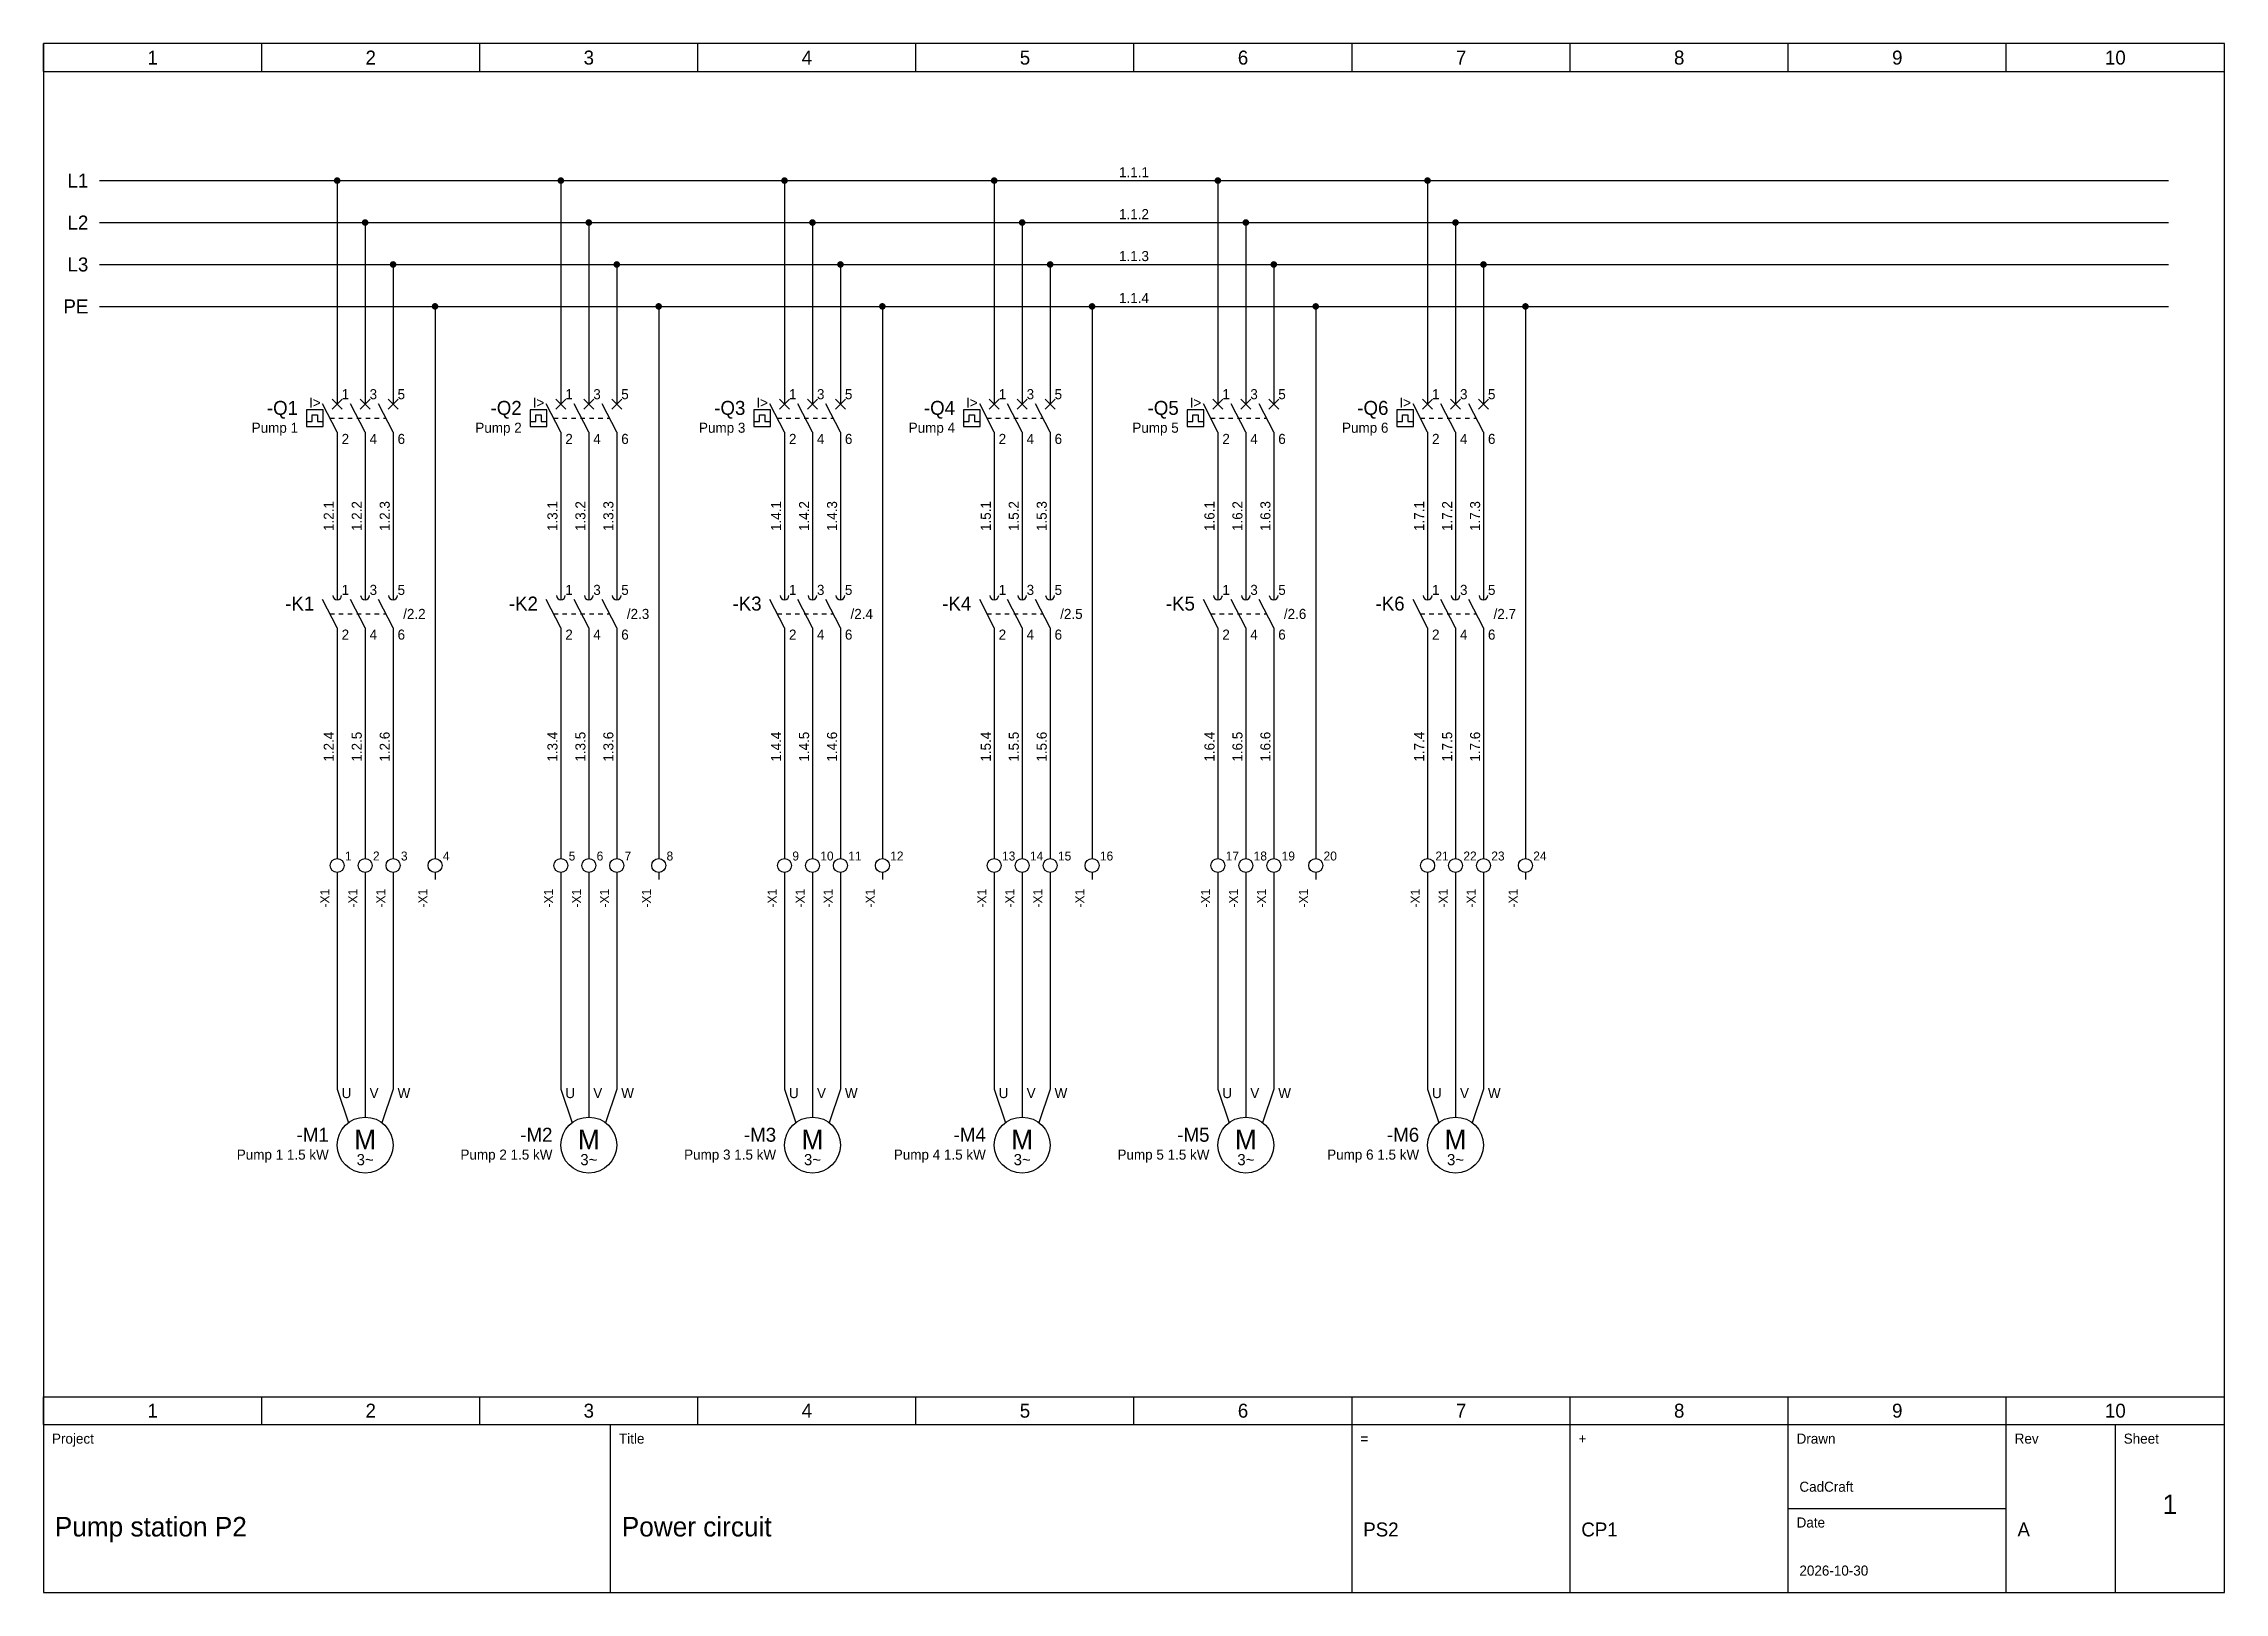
# Paper-space layout 'Sheet 1' of a CAD drawing. Header units: millimetres. Extents: x 20 to 410, y 10 to 287.
import ezdxf
from ezdxf.enums import TextEntityAlignment as Align

# ---------------------------------------------------------------- set-up
doc = ezdxf.new("R2010")
doc.units = ezdxf.units.MM
for name, color, linetype in [('EL-FRAME', 7, 'Continuous'), ('EL-SYMBOL', 7, 'Continuous'), ('EL-TEXT', 7, 'Continuous'), ('EL-WIRE', 7, 'Continuous'), ('EL-WIRE-L', 7, 'Continuous'), ('EL-WIRE-PE', 7, 'Continuous'), ('EL-WIRENO', 7, 'Continuous')]:
    doc.layers.add(name, color=color, linetype=linetype)

# ---------------------------------------------------------------- blocks, each defined once
blk = doc.blocks.new('EL_FRAME_A3')
for p, q in [((20, 282), (20, 287)), ((59, 282), (59, 287)), ((98, 282), (98, 287)), ((137, 282), (137, 287)), ((176, 282), (176, 287)), ((215, 282), (215, 287)), ((254, 282), (254, 287)), ((293, 282), (293, 287)), ((332, 282), (332, 287)), ((371, 282), (371, 287)), ((410, 282), (410, 287)), ((20, 282), (410, 282)), ((20, 45), (410, 45)), ((20, 40), (20, 45)), ((59, 40), (59, 45)), ((98, 40), (98, 45)), ((137, 40), (137, 45)), ((176, 40), (176, 45)), ((215, 40), (215, 45)), ((254, 40), (254, 45)), ((293, 40), (293, 45)), ((332, 40), (332, 45)), ((371, 40), (371, 45)), ((410, 40), (410, 45)), ((20, 40), (410, 40)), ((121.4, 10), (121.4, 40)), ((254, 10), (254, 40)), ((293, 10), (293, 40)), ((332, 10), (332, 40)), ((371, 10), (371, 40)), ((390.5, 10), (390.5, 40)), ((332, 25), (371, 25))]:
    blk.add_line(p, q)
at = {"flags": 128}
blk.add_lwpolyline([(20, 10), (410, 10), (410, 287), (20, 287)], close=True, dxfattribs=at)
for s, p in [('1', (39.5, 284.5)), ('2', (78.5, 284.5)), ('3', (117.5, 284.5)), ('4', (156.5, 284.5)), ('5', (195.5, 284.5)), ('6', (234.5, 284.5)), ('7', (273.5, 284.5)), ('8', (312.5, 284.5)), ('9', (351.5, 284.5)), ('10', (390.5, 284.5)), ('1', (39.5, 42.5)), ('2', (78.5, 42.5)), ('3', (117.5, 42.5)), ('4', (156.5, 42.5)), ('5', (195.5, 42.5)), ('6', (234.5, 42.5)), ('7', (273.5, 42.5)), ('8', (312.5, 42.5)), ('9', (351.5, 42.5)), ('10', (390.5, 42.5))]:
    blk.add_text(s, height=2.5).set_placement(p, align=Align.MIDDLE_CENTER)
for s, p in [('Project', (21.5, 37.5)), ('Title', (122.9, 37.5)), ('=', (255.5, 37.5)), ('+', (294.5, 37.5)), ('Drawn', (333.5, 37.5)), ('Rev', (372.5, 37.5)), ('Sheet', (392, 37.5)), ('Date', (333.5, 22.5))]:
    blk.add_text(s, height=1.8).set_placement(p, align=Align.MIDDLE_LEFT)
for tag, p, height in [('DRAWN', (334, 28), 1.8), ('PROJECT', (22, 20), 3.5), ('TITLE', (123.4, 20), 3.5), ('PLANT', (256, 20), 2.5), ('LOC', (295, 20), 2.5), ('REV', (373, 20), 2.5), ('DATE', (334, 13), 1.8)]:
    blk.add_attdef(tag, p, '', height=height)
for tag, height, p in [('SHEET', 3.5, (400.25, 24)), ('SHEETS', 1.8, (400.25, 16))]:
    blk.add_attdef(tag, text='', height=height).set_placement(p, align=Align.CENTER)
at = {"flags": 3}
blk.add_attdef('EL', (0, 0), '', height=1, dxfattribs=at)
blk = doc.blocks.new('EL_IEC_BREAKER_MOTOR')
for p, q in [((-5, 5), (-5, 2.5)), ((0, 5), (0, 2.5)), ((5, 5), (5, 2.5)), ((-5, -2.5), (-7.6, 2.6)), ((-6.3, 0), (-5.5, 0)), ((-5.9, 1.6), (-4.1, 3.4)), ((-5.9, 3.4), (-4.1, 1.6)), ((-4.7, 0), (-3.9, 0)), ((-3.1, 0), (-2.3, 0)), ((0, -2.5), (-2.6, 2.6)), ((-1.5, 0), (-0.7, 0)), ((-0.9, 1.6), (0.9, 3.4)), ((-0.9, 3.4), (0.9, 1.6)), ((0.1, 0), (0.9, 0)), ((1.7, 0), (2.5, 0)), ((5, -2.5), (2.4, 2.6)), ((3.3, 0), (3.7, 0)), ((4.1, 1.6), (5.9, 3.4)), ((4.1, 3.4), (5.9, 1.6)), ((-5, -2.5), (-5, -5)), ((0, -2.5), (0, -5)), ((5, -2.5), (5, -5))]:
    blk.add_line(p, q)
at = {"flags": 128}
blk.add_lwpolyline([(-10.5, -1.5), (-7.5, -1.5), (-7.5, 1.5), (-10.5, 1.5)], close=True, dxfattribs=at)
blk.add_lwpolyline([(-10.5, -0.6), (-9.5, -0.6), (-9.5, 0.6), (-8.5, 0.6), (-8.5, -0.6), (-7.5, -0.6)], dxfattribs=at)
blk.add_text('I>', height=1.8).set_placement((-9, 2.8), align=Align.MIDDLE_CENTER)
for tag, p in [('P1', (-4.2, 3.4)), ('P3', (0.8, 3.4)), ('P5', (5.8, 3.4)), ('P2', (-4.2, -4.6)), ('P4', (0.8, -4.6)), ('P6', (5.8, -4.6))]:
    blk.add_attdef(tag, p, '', height=1.8)
for tag, height, p in [('TAG', 2.5, (-12, 0.6)), ('DESC', 1.8, (-12, -2.6))]:
    blk.add_attdef(tag, text='', height=height).set_placement(p, align=Align.RIGHT)
at = {"flags": 3}
blk.add_attdef('EL', (0, 0), '', height=1, dxfattribs=at)
at = {"flags": 1}
for tag in ['ORDER', 'FUNC', 'PART', 'MFR', 'LOC']:
    blk.add_attdef(tag, text='', height=1.8, dxfattribs=at).set_placement((-12, -5), align=Align.RIGHT)
blk = doc.blocks.new('EL_IEC_CONTACT_MAIN_3P')
for p, q in [((-5, 5), (-5, 2.5)), ((0, 5), (0, 2.5)), ((5, 5), (5, 2.5)), ((-5, -2.5), (-7.6, 2.6)), ((-6.3, 0), (-5.5, 0)), ((-4.7, 0), (-3.9, 0)), ((-3.1, 0), (-2.3, 0)), ((0, -2.5), (-2.6, 2.6)), ((-1.5, 0), (-0.7, 0)), ((0.1, 0), (0.9, 0)), ((1.7, 0), (2.5, 0)), ((5, -2.5), (2.4, 2.6)), ((3.3, 0), (3.7, 0)), ((-5, -2.5), (-5, -5)), ((0, -2.5), (0, -5)), ((5, -2.5), (5, -5))]:
    blk.add_line(p, q)
for centre in [(-5, 3.3), (0, 3.3), (5, 3.3)]:
    blk.add_arc(centre, 0.8, 180, 0)
for tag, p in [('P1', (-4.2, 3.4)), ('P3', (0.8, 3.4)), ('P5', (5.8, 3.4)), ('XREF', (6.8, -0.9)), ('P2', (-4.2, -4.6)), ('P4', (0.8, -4.6)), ('P6', (5.8, -4.6))]:
    blk.add_attdef(tag, p, '', height=1.8)
for tag, height, p in [('TAG', 2.5, (-9.1, 0.6)), ('DESC', 1.8, (-9.1, -2.6))]:
    blk.add_attdef(tag, text='', height=height).set_placement(p, align=Align.RIGHT)
at = {"flags": 3}
blk.add_attdef('EL', (0, 0), '', height=1, dxfattribs=at)
at = {"flags": 1}
for tag in ['ORDER', 'FUNC', 'PART', 'MFR', 'LOC']:
    blk.add_attdef(tag, text='', height=1.8, dxfattribs=at).set_placement((-9.1, -5), align=Align.RIGHT)
blk = doc.blocks.new('EL_IEC_TERMINAL')
for p, q in [((0, 2.5), (0, 1.25)), ((0, -1.25), (0, -2.5))]:
    blk.add_line(p, q)
blk.add_circle((0, 0), 1.25)
for tag, p, height, flags in [('EL', (0, 0), 1, 3), ('P2', (0.8, -2.1), 1.8, 1)]:
    blk.add_attdef(tag, p, '', height=height, dxfattribs=dict(flags=flags))
blk.add_attdef('P1', (1.4, 0.9), '', height=1.6)
at = {"flags": 1}
for tag in ['ORDER', 'FUNC', 'PART', 'MFR', 'LOC']:
    blk.add_attdef(tag, text='', height=1.8, dxfattribs=at).set_placement((-3, -5), align=Align.RIGHT)
blk.add_attdef('DESC', text='', height=1.8).set_placement((-3, -2.6), align=Align.RIGHT)
blk.add_attdef('TAG', (-1.4, -7.5), '', height=1.6, rotation=90)
blk = doc.blocks.new('EL_IEC_MOTOR_3PH')
for p, q in [((-5, 10), (-3, 4)), ((0, 10), (0, 5)), ((5, 10), (3, 4))]:
    blk.add_line(p, q)
blk.add_circle((0, 0), 5)
for s, height, p in [('M', 3.5, (0, 1)), ('3~', 2, (0, -2.6))]:
    blk.add_text(s, height=height).set_placement(p, align=Align.MIDDLE_CENTER)
for tag, p in [('P1', (-4.2, 8.4)), ('P2', (0.8, 8.4)), ('P3', (5.8, 8.4))]:
    blk.add_attdef(tag, p, '', height=1.8)
for tag, height, p in [('TAG', 2.5, (-6.5, 0.6)), ('DESC', 1.8, (-6.5, -2.6))]:
    blk.add_attdef(tag, text='', height=height).set_placement(p, align=Align.RIGHT)
at = {"flags": 3}
blk.add_attdef('EL', (0, 0), '', height=1, dxfattribs=at)
at = {"flags": 1}
for tag in ['ORDER', 'FUNC', 'PART', 'MFR', 'LOC']:
    blk.add_attdef(tag, text='', height=1.8, dxfattribs=at).set_placement((-6.5, -5), align=Align.RIGHT)
blk = doc.blocks.new('EL_DOT')
blk.add_hatch(color=256).paths.add_polyline_path([(0.6, 0), (0.55, 0.23), (0.42, 0.42), (0.23, 0.55), (0, 0.6), (-0.23, 0.55), (-0.42, 0.42), (-0.55, 0.23), (-0.6, 0), (-0.55, -0.23), (-0.42, -0.42), (-0.23, -0.55), (0, -0.6), (0.23, -0.55), (0.42, -0.42), (0.55, -0.23)])
at = {"flags": 3}
blk.add_attdef('EL', (0, 0), '', height=1, dxfattribs=at)
blk = doc.blocks.new('EL_WIRENO')
blk.add_attdef('WIRENO', text='', height=1.8).set_placement((0, 0.6), align=Align.CENTER)
for tag, flags in [('LOCK', 1), ('EL', 3)]:
    blk.add_attdef(tag, (0, 0), '', height=1, dxfattribs=dict(flags=flags))

psp = doc.layouts.new('Sheet 1')

# ---------------------------------------------------------------- linework, layer by layer
at = {"layer": 'EL-WIRE'}
for p, q in [((72.5, 262.5), (72.5, 225)), ((112.5, 262.5), (112.5, 225)), ((152.5, 262.5), (152.5, 225)), ((190, 262.5), (190, 225)), ((230, 262.5), (230, 225)), ((267.5, 262.5), (267.5, 225)), ((77.5, 255), (77.5, 225)), ((117.5, 255), (117.5, 225)), ((157.5, 255), (157.5, 225)), ((195, 255), (195, 225)), ((235, 255), (235, 225)), ((272.5, 255), (272.5, 225)), ((82.5, 247.5), (82.5, 225)), ((122.5, 247.5), (122.5, 225)), ((162.5, 247.5), (162.5, 225)), ((200, 247.5), (200, 225)), ((240, 247.5), (240, 225)), ((277.5, 247.5), (277.5, 225)), ((90, 240), (90, 142.5)), ((130, 240), (130, 142.5)), ((170, 240), (170, 142.5)), ((207.5, 240), (207.5, 142.5)), ((247.5, 240), (247.5, 142.5)), ((285, 240), (285, 142.5)), ((72.5, 215), (72.5, 190)), ((77.5, 215), (77.5, 190)), ((82.5, 215), (82.5, 190)), ((112.5, 215), (112.5, 190)), ((117.5, 215), (117.5, 190)), ((122.5, 215), (122.5, 190)), ((152.5, 215), (152.5, 190)), ((157.5, 215), (157.5, 190)), ((162.5, 215), (162.5, 190)), ((190, 215), (190, 190)), ((195, 215), (195, 190)), ((200, 215), (200, 190)), ((230, 215), (230, 190)), ((235, 215), (235, 190)), ((240, 215), (240, 190)), ((267.5, 215), (267.5, 190)), ((272.5, 215), (272.5, 190)), ((277.5, 215), (277.5, 190)), ((72.5, 180), (72.5, 142.5)), ((77.5, 180), (77.5, 142.5)), ((82.5, 180), (82.5, 142.5)), ((112.5, 180), (112.5, 142.5)), ((117.5, 180), (117.5, 142.5)), ((122.5, 180), (122.5, 142.5)), ((152.5, 180), (152.5, 142.5)), ((157.5, 180), (157.5, 142.5)), ((162.5, 180), (162.5, 142.5)), ((190, 180), (190, 142.5)), ((195, 180), (195, 142.5)), ((200, 180), (200, 142.5)), ((230, 180), (230, 142.5)), ((235, 180), (235, 142.5)), ((240, 180), (240, 142.5)), ((267.5, 180), (267.5, 142.5)), ((272.5, 180), (272.5, 142.5)), ((277.5, 180), (277.5, 142.5)), ((72.5, 137.5), (72.5, 100)), ((77.5, 137.5), (77.5, 100)), ((82.5, 137.5), (82.5, 100)), ((112.5, 137.5), (112.5, 100)), ((117.5, 137.5), (117.5, 100)), ((122.5, 137.5), (122.5, 100)), ((152.5, 137.5), (152.5, 100)), ((157.5, 137.5), (157.5, 100)), ((162.5, 137.5), (162.5, 100)), ((190, 137.5), (190, 100)), ((195, 137.5), (195, 100)), ((200, 137.5), (200, 100)), ((230, 137.5), (230, 100)), ((235, 137.5), (235, 100)), ((240, 137.5), (240, 100)), ((267.5, 137.5), (267.5, 100)), ((272.5, 137.5), (272.5, 100)), ((277.5, 137.5), (277.5, 100))]:
    psp.add_line(p, q, dxfattribs=at)
at = {"layer": 'EL-WIRE-L'}
for p, q in [((30, 262.5), (400, 262.5)), ((30, 255), (400, 255)), ((30, 247.5), (400, 247.5))]:
    psp.add_line(p, q, dxfattribs=at)
at = {"layer": 'EL-WIRE-PE'}
psp.add_line((30, 240), (400, 240), dxfattribs=at)

# ---------------------------------------------------------------- block references
at = {"layer": 'EL-FRAME'}
psp.add_blockref('EL_FRAME_A3', (0, 0), dxfattribs=at).add_auto_attribs({'PROJECT': 'Pump station P2', 'TITLE': 'Power circuit', 'PLANT': 'PS2', 'LOC': 'CP1', 'DRAWN': 'CadCraft', 'DATE': '2026-10-30', 'REV': 'A', 'SHEET': '1'})
at = {"layer": 'EL-SYMBOL'}
for name, p, values in [('EL_IEC_BREAKER_MOTOR', (77.5, 220), {'TAG': '-Q1', 'DESC': 'Pump 1', 'P1': '1', 'P2': '2', 'P3': '3', 'P4': '4', 'P5': '5', 'P6': '6'}), ('EL_IEC_BREAKER_MOTOR', (117.5, 220), {'TAG': '-Q2', 'DESC': 'Pump 2', 'P1': '1', 'P2': '2', 'P3': '3', 'P4': '4', 'P5': '5', 'P6': '6'}), ('EL_IEC_BREAKER_MOTOR', (157.5, 220), {'TAG': '-Q3', 'DESC': 'Pump 3', 'P1': '1', 'P2': '2', 'P3': '3', 'P4': '4', 'P5': '5', 'P6': '6'}), ('EL_IEC_BREAKER_MOTOR', (195, 220), {'TAG': '-Q4', 'DESC': 'Pump 4', 'P1': '1', 'P2': '2', 'P3': '3', 'P4': '4', 'P5': '5', 'P6': '6'}), ('EL_IEC_BREAKER_MOTOR', (235, 220), {'TAG': '-Q5', 'DESC': 'Pump 5', 'P1': '1', 'P2': '2', 'P3': '3', 'P4': '4', 'P5': '5', 'P6': '6'}), ('EL_IEC_BREAKER_MOTOR', (272.5, 220), {'TAG': '-Q6', 'DESC': 'Pump 6', 'P1': '1', 'P2': '2', 'P3': '3', 'P4': '4', 'P5': '5', 'P6': '6'}), ('EL_IEC_CONTACT_MAIN_3P', (77.5, 185), {'TAG': '-K1', 'P1': '1', 'P2': '2', 'P3': '3', 'P4': '4', 'P5': '5', 'P6': '6', 'XREF': '/2.2'}), ('EL_IEC_CONTACT_MAIN_3P', (117.5, 185), {'TAG': '-K2', 'P1': '1', 'P2': '2', 'P3': '3', 'P4': '4', 'P5': '5', 'P6': '6', 'XREF': '/2.3'}), ('EL_IEC_CONTACT_MAIN_3P', (157.5, 185), {'TAG': '-K3', 'P1': '1', 'P2': '2', 'P3': '3', 'P4': '4', 'P5': '5', 'P6': '6', 'XREF': '/2.4'}), ('EL_IEC_CONTACT_MAIN_3P', (195, 185), {'TAG': '-K4', 'P1': '1', 'P2': '2', 'P3': '3', 'P4': '4', 'P5': '5', 'P6': '6', 'XREF': '/2.5'}), ('EL_IEC_CONTACT_MAIN_3P', (235, 185), {'TAG': '-K5', 'P1': '1', 'P2': '2', 'P3': '3', 'P4': '4', 'P5': '5', 'P6': '6', 'XREF': '/2.6'}), ('EL_IEC_CONTACT_MAIN_3P', (272.5, 185), {'TAG': '-K6', 'P1': '1', 'P2': '2', 'P3': '3', 'P4': '4', 'P5': '5', 'P6': '6', 'XREF': '/2.7'}), ('EL_IEC_TERMINAL', (72.5, 140), {'TAG': '-X1', 'P1': '1'}), ('EL_IEC_TERMINAL', (77.5, 140), {'TAG': '-X1', 'P1': '2'}), ('EL_IEC_TERMINAL', (82.5, 140), {'TAG': '-X1', 'P1': '3'}), ('EL_IEC_TERMINAL', (90, 140), {'TAG': '-X1', 'P1': '4'}), ('EL_IEC_TERMINAL', (112.5, 140), {'TAG': '-X1', 'P1': '5'}), ('EL_IEC_TERMINAL', (117.5, 140), {'TAG': '-X1', 'P1': '6'}), ('EL_IEC_TERMINAL', (122.5, 140), {'TAG': '-X1', 'P1': '7'}), ('EL_IEC_TERMINAL', (130, 140), {'TAG': '-X1', 'P1': '8'}), ('EL_IEC_TERMINAL', (152.5, 140), {'TAG': '-X1', 'P1': '9'}), ('EL_IEC_TERMINAL', (157.5, 140), {'TAG': '-X1', 'P1': '10'}), ('EL_IEC_TERMINAL', (162.5, 140), {'TAG': '-X1', 'P1': '11'}), ('EL_IEC_TERMINAL', (170, 140), {'TAG': '-X1', 'P1': '12'}), ('EL_IEC_TERMINAL', (190, 140), {'TAG': '-X1', 'P1': '13'}), ('EL_IEC_TERMINAL', (195, 140), {'TAG': '-X1', 'P1': '14'}), ('EL_IEC_TERMINAL', (200, 140), {'TAG': '-X1', 'P1': '15'}), ('EL_IEC_TERMINAL', (207.5, 140), {'TAG': '-X1', 'P1': '16'}), ('EL_IEC_TERMINAL', (230, 140), {'TAG': '-X1', 'P1': '17'}), ('EL_IEC_TERMINAL', (235, 140), {'TAG': '-X1', 'P1': '18'}), ('EL_IEC_TERMINAL', (240, 140), {'TAG': '-X1', 'P1': '19'}), ('EL_IEC_TERMINAL', (247.5, 140), {'TAG': '-X1', 'P1': '20'}), ('EL_IEC_TERMINAL', (267.5, 140), {'TAG': '-X1', 'P1': '21'}), ('EL_IEC_TERMINAL', (272.5, 140), {'TAG': '-X1', 'P1': '22'}), ('EL_IEC_TERMINAL', (277.5, 140), {'TAG': '-X1', 'P1': '23'}), ('EL_IEC_TERMINAL', (285, 140), {'TAG': '-X1', 'P1': '24'}), ('EL_IEC_MOTOR_3PH', (77.5, 90), {'TAG': '-M1', 'DESC': 'Pump 1 1.5 kW', 'P1': 'U', 'P2': 'V', 'P3': 'W'}), ('EL_IEC_MOTOR_3PH', (117.5, 90), {'TAG': '-M2', 'DESC': 'Pump 2 1.5 kW', 'P1': 'U', 'P2': 'V', 'P3': 'W'}), ('EL_IEC_MOTOR_3PH', (157.5, 90), {'TAG': '-M3', 'DESC': 'Pump 3 1.5 kW', 'P1': 'U', 'P2': 'V', 'P3': 'W'}), ('EL_IEC_MOTOR_3PH', (195, 90), {'TAG': '-M4', 'DESC': 'Pump 4 1.5 kW', 'P1': 'U', 'P2': 'V', 'P3': 'W'}), ('EL_IEC_MOTOR_3PH', (235, 90), {'TAG': '-M5', 'DESC': 'Pump 5 1.5 kW', 'P1': 'U', 'P2': 'V', 'P3': 'W'}), ('EL_IEC_MOTOR_3PH', (272.5, 90), {'TAG': '-M6', 'DESC': 'Pump 6 1.5 kW', 'P1': 'U', 'P2': 'V', 'P3': 'W'})]:
    psp.add_blockref(name, p, dxfattribs=at).add_auto_attribs(values)
at = {"layer": 'EL-WIRE-L'}
for p in [(72.5, 262.5), (112.5, 262.5), (152.5, 262.5), (190, 262.5), (230, 262.5), (267.5, 262.5), (77.5, 255), (117.5, 255), (157.5, 255), (195, 255), (235, 255), (272.5, 255), (82.5, 247.5), (122.5, 247.5), (162.5, 247.5), (200, 247.5), (240, 247.5), (277.5, 247.5)]:
    psp.add_blockref('EL_DOT', p, dxfattribs=at)
at = {"layer": 'EL-WIRE-PE'}
for p in [(90, 240), (130, 240), (170, 240), (207.5, 240), (247.5, 240), (285, 240)]:
    psp.add_blockref('EL_DOT', p, dxfattribs=at)
at = {"layer": 'EL-WIRENO'}
for p, values in [((215, 262.5), {'WIRENO': '1.1.1'}), ((215, 255), {'WIRENO': '1.1.2'}), ((215, 247.5), {'WIRENO': '1.1.3'}), ((215, 240), {'WIRENO': '1.1.4'})]:
    psp.add_blockref('EL_WIRENO', p, dxfattribs=at).add_auto_attribs(values)
at = {"layer": 'EL-WIRENO', "rotation": 90}
for p, values in [((72.5, 202.5), {'WIRENO': '1.2.1'}), ((77.5, 202.5), {'WIRENO': '1.2.2'}), ((82.5, 202.5), {'WIRENO': '1.2.3'}), ((112.5, 202.5), {'WIRENO': '1.3.1'}), ((117.5, 202.5), {'WIRENO': '1.3.2'}), ((122.5, 202.5), {'WIRENO': '1.3.3'}), ((152.5, 202.5), {'WIRENO': '1.4.1'}), ((157.5, 202.5), {'WIRENO': '1.4.2'}), ((162.5, 202.5), {'WIRENO': '1.4.3'}), ((190, 202.5), {'WIRENO': '1.5.1'}), ((195, 202.5), {'WIRENO': '1.5.2'}), ((200, 202.5), {'WIRENO': '1.5.3'}), ((230, 202.5), {'WIRENO': '1.6.1'}), ((235, 202.5), {'WIRENO': '1.6.2'}), ((240, 202.5), {'WIRENO': '1.6.3'}), ((267.5, 202.5), {'WIRENO': '1.7.1'}), ((272.5, 202.5), {'WIRENO': '1.7.2'}), ((277.5, 202.5), {'WIRENO': '1.7.3'}), ((72.5, 161.25), {'WIRENO': '1.2.4'}), ((77.5, 161.25), {'WIRENO': '1.2.5'}), ((82.5, 161.25), {'WIRENO': '1.2.6'}), ((112.5, 161.25), {'WIRENO': '1.3.4'}), ((117.5, 161.25), {'WIRENO': '1.3.5'}), ((122.5, 161.25), {'WIRENO': '1.3.6'}), ((152.5, 161.25), {'WIRENO': '1.4.4'}), ((157.5, 161.25), {'WIRENO': '1.4.5'}), ((162.5, 161.25), {'WIRENO': '1.4.6'}), ((190, 161.25), {'WIRENO': '1.5.4'}), ((195, 161.25), {'WIRENO': '1.5.5'}), ((200, 161.25), {'WIRENO': '1.5.6'}), ((230, 161.25), {'WIRENO': '1.6.4'}), ((235, 161.25), {'WIRENO': '1.6.5'}), ((240, 161.25), {'WIRENO': '1.6.6'}), ((267.5, 161.25), {'WIRENO': '1.7.4'}), ((272.5, 161.25), {'WIRENO': '1.7.5'}), ((277.5, 161.25), {'WIRENO': '1.7.6'})]:
    psp.add_blockref('EL_WIRENO', p, dxfattribs=at).add_auto_attribs(values)

# ---------------------------------------------------------------- texts
at = {"layer": 'EL-TEXT'}
for s, p in [('L1', (28, 262.5)), ('L2', (28, 255)), ('L3', (28, 247.5)), ('PE', (28, 240))]:
    psp.add_text(s, height=2.5, dxfattribs=at).set_placement(p, align=Align.MIDDLE_RIGHT)

doc.saveas('drawing.dxf')
